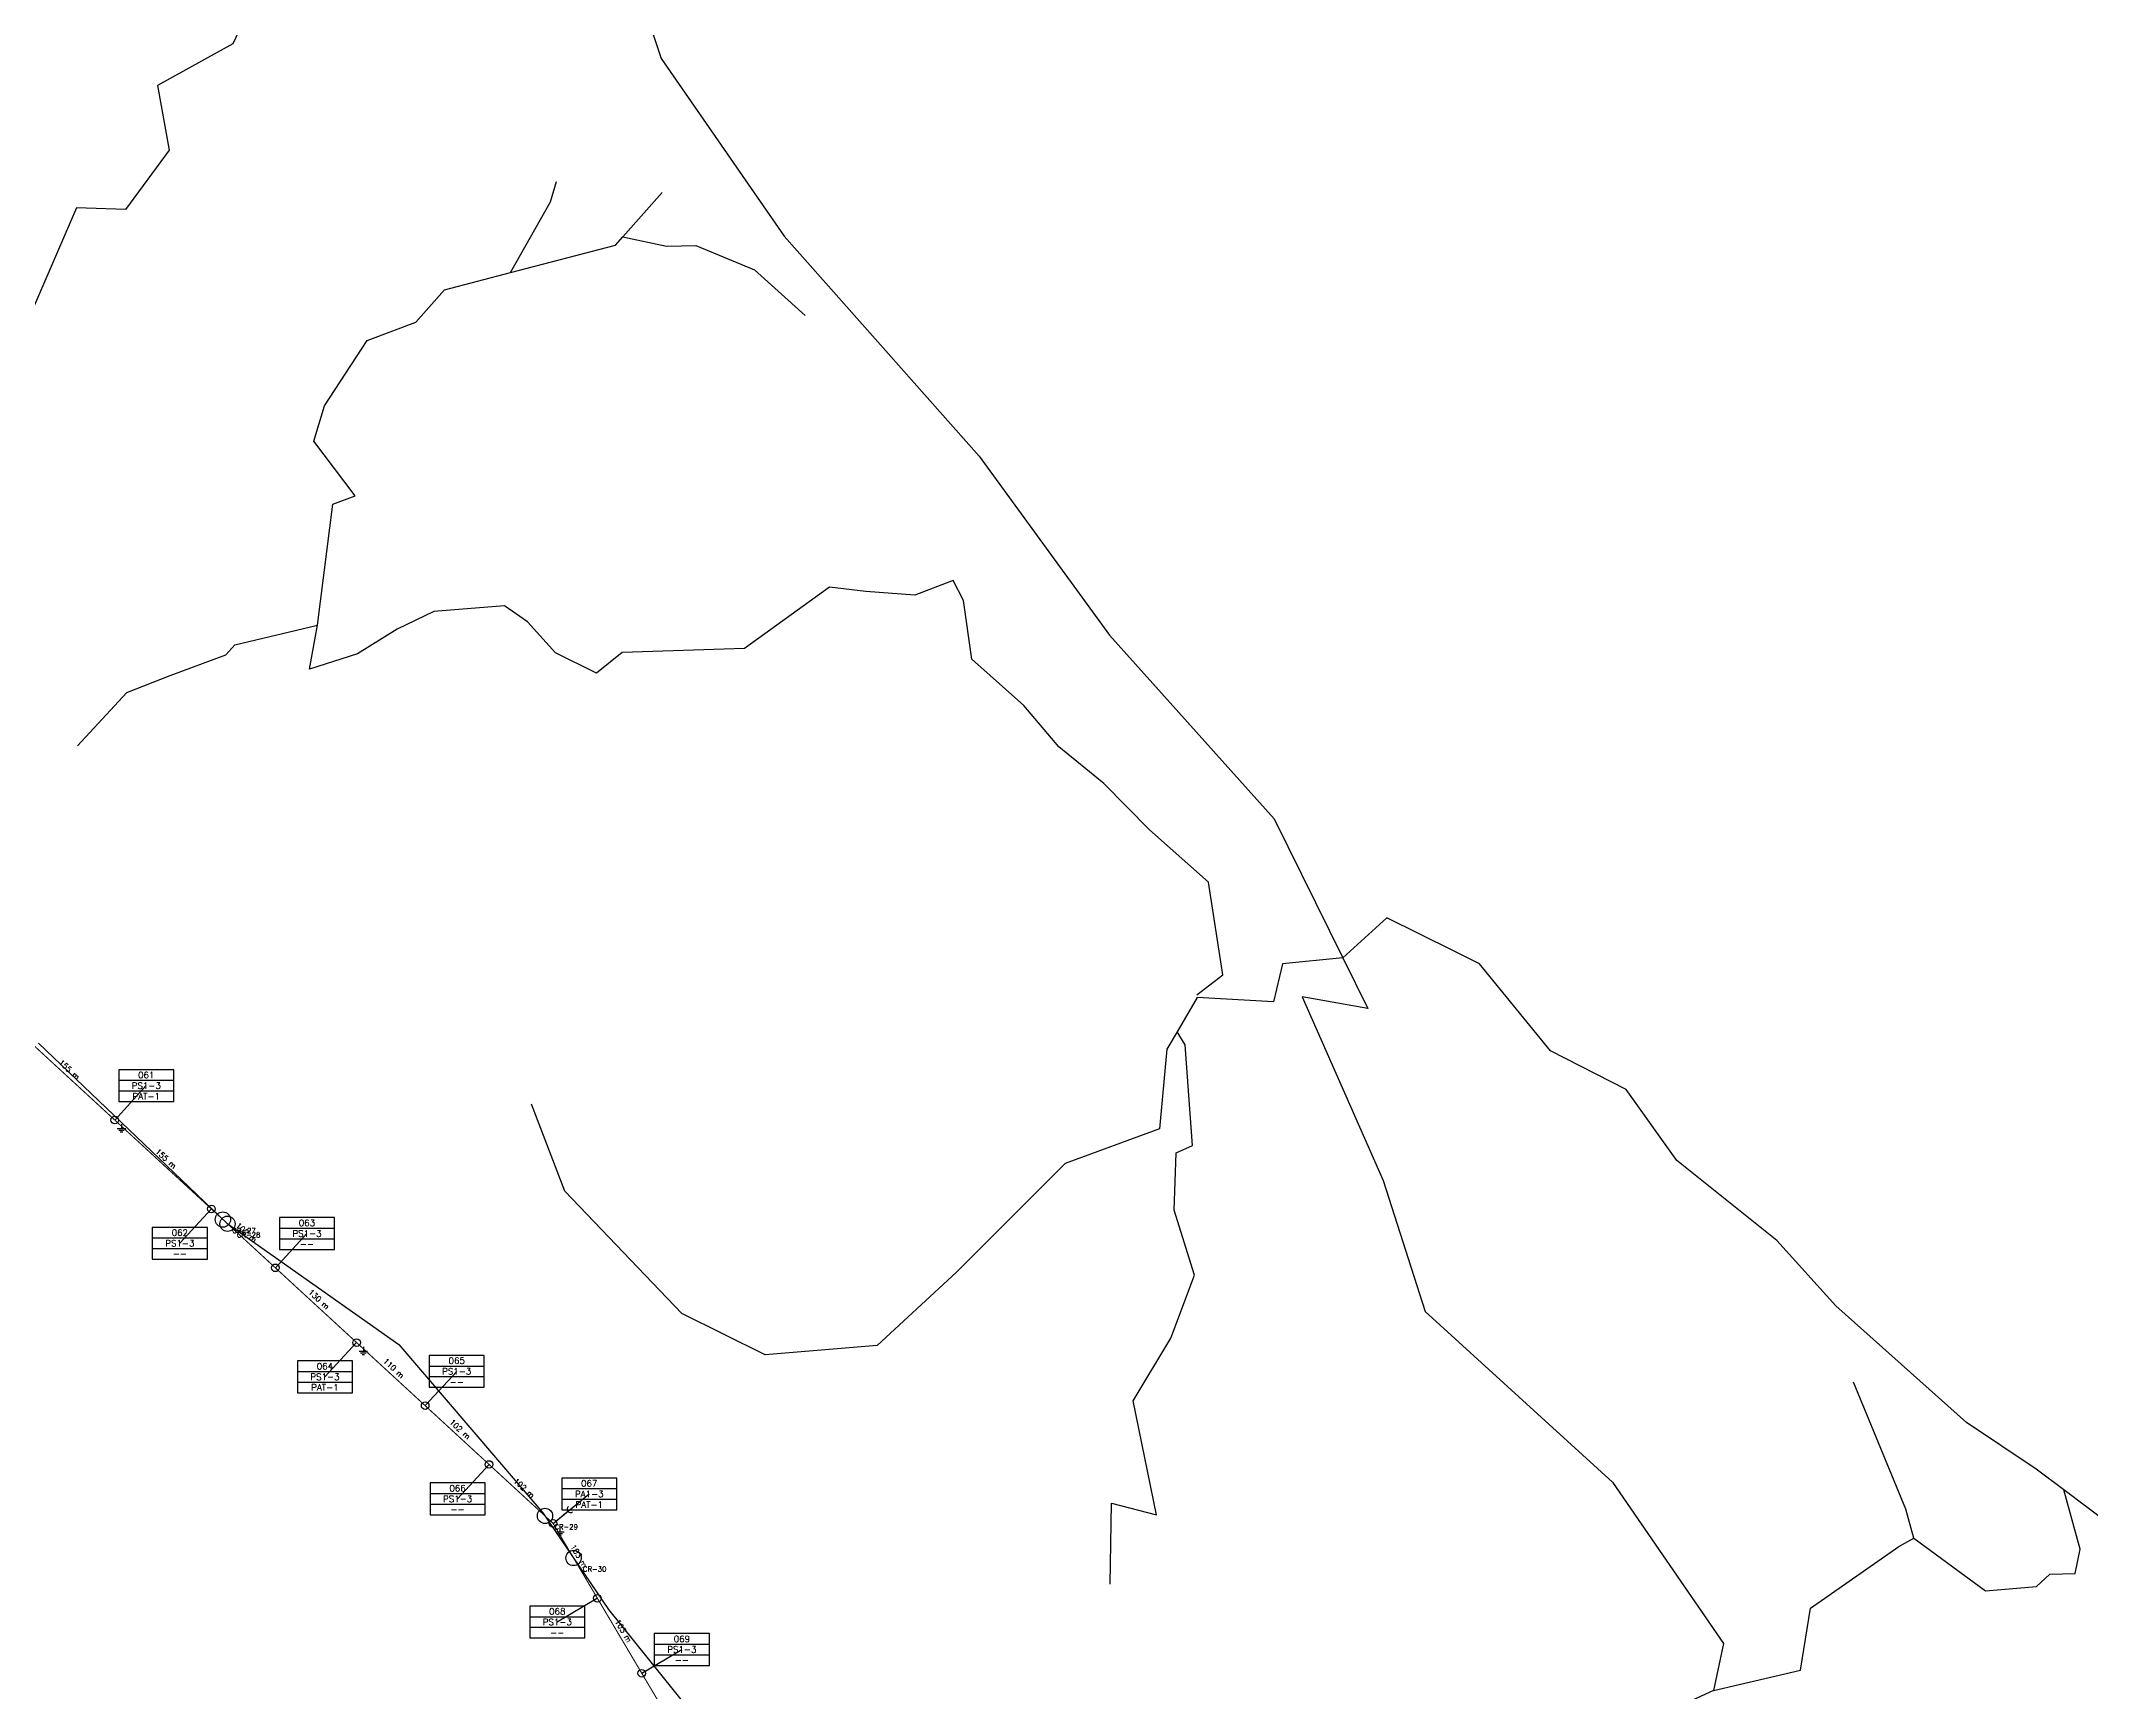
# Model space of a CAD drawing. Header units: metres. Extents: x 405922 to 419705, y 8261045 to 8275273.
# Drawn here: x 410678 to 413096, y 8264560 to 8266508 of the extents above; entities that cross this region are included whole.
import ezdxf
from ezdxf.enums import TextEntityAlignment as Align

# ---------------------------------------------------------------- set-up
doc = ezdxf.new("R2010")
doc.units = ezdxf.units.M
for name, color, linetype in [('CRUCES', 30, 'Continuous'), ('RP_CONDUCTOR', 5, 'Continuous'), ('RP_CUADROPOSTE', 5, 'Continuous'), ('RP_POSTE', 1, 'Continuous'), ('RP_PTIERRA', 2, 'Continuous'), ('RP_RETENIDA', 1, 'Continuous'), ('RP_VANO', 4, 'Continuous'), ('VIAS', 8, 'Continuous')]:
    doc.layers.add(name, color=color, linetype=linetype)
doc.styles.add('ROMANS', font='romans.shx')

# ---------------------------------------------------------------- blocks, each defined once
blk = doc.blocks.new('POSTE_LP')
blk.add_circle((0, 0), 0.9)
blk = doc.blocks.new('PAT')
for p, q in [((0, 0), (0, -1)), ((-1, -1), (1, -1)), ((-0.65, -1.4), (0.65, -1.4)), ((-0.3, -1.8), (0.3, -1.8))]:
    blk.add_line(p, q)
blk = doc.blocks.new('CUADRO_POSTE')
for p, q in [((0, 5), (13, 5)), ((0, 2.5), (13, 2.5))]:
    blk.add_line(p, q)
blk.add_lwpolyline([(0, 0), (13, 0), (13, 7.5), (0, 7.5)], close=True)
at = {"style": 'ROMANS'}
for tag, p in [('NUMERO', (6.5, 6.25)), ('ARMADO', (6.5, 3.75)), ('PAT', (6.5, 1.25))]:
    blk.add_attdef(tag, text='', height=1.5, dxfattribs=at).set_placement(p, align=Align.MIDDLE_CENTER)
blk = doc.blocks.new('RETENIDA')
blk.add_line((0, 0), (4.5, 0))
blk.add_arc((5.3, 0), 0.8, 90, 270)

msp = doc.modelspace()

# ---------------------------------------------------------------- linework, layer by layer
at = {"layer": 'CRUCES'}
for centre in [(410892.6, 8265118.2), (410898, 8265113.2), (411272.4, 8264768.8), (411306.1, 8264719.1)]:
    msp.add_circle(centre, 9, dxfattribs=at)
at = {"layer": 'RP_CONDUCTOR', "const_width": 1.25}
msp.add_lwpolyline([(408968.9, 8266600.8), (409644, 8265972.9), (409964.6, 8265611), (410575.5, 8265410), (411281.9, 8264760), (411438.8, 8264494.9), (411662.1, 8264276.4), (411986.7, 8263824.8), (412287, 8263613.7), (412490.1, 8263381.7), (412630.9, 8263264.6), (412735.7, 8263119.3), (413299.8, 8262714.7)], dxfattribs=at)
at = {"layer": 'RP_CUADROPOSTE'}
for p, q in [((410765, 8265235.6), (410802.2, 8265276.1)), ((410879.1, 8265130.7), (410841.8, 8265090.2)), ((410954.5, 8265061.3), (410991.7, 8265101.8)), ((411050.2, 8264973.2), (411012.9, 8264932.8)), ((411131.1, 8264898.8), (411168.3, 8264939.2)), ((411206.5, 8264829.4), (411169.3, 8264788.9)), ((411281.9, 8264760), (411324.6, 8264794.6)), ((411334.2, 8264671.6), (411286.9, 8264643.6)), ((411386.5, 8264583.3), (411433.8, 8264611.3))]:
    msp.add_line(p, q, dxfattribs=at)
at = {"layer": 'VIAS'}
for points in [[(411318.2, 8266762.2), (411304.2, 8266778.7), (411187.8, 8266695.8), (411133, 8266715.6), (411049.4, 8266698.7), (411013.2, 8266671.9), (411002.1, 8266671), (410982.7, 8266669.5), (410904.1, 8266504.6), (410815.6, 8266455.3), (410829.1, 8266379.1), (410777.9, 8266309.3), (410719.8, 8266311.2), (410667.8, 8266190.2), (410601.1, 8266153), (410518.8, 8266187.5), (410462.1, 8266130.7), (410426.5, 8266054.4)], [(411318.2, 8266762.2), (411409.4, 8266487.2), (411554.5, 8266277.6), (411784.3, 8266018.3), (411938.1, 8265807.2), (412132.2, 8265590.8), (412213.2, 8265426.9), (412242.7, 8265367.1), (412165.4, 8265380.9), (412260.9, 8265164.1), (412310.4, 8265009.9), (412531.2, 8264808.5), (412662.1, 8264618.5), (412650.5, 8264562.8), (412530, 8264507.5), (412536.5, 8264465.2), (412509, 8264429.8), (412529.8, 8264365.6), (412513.3, 8264335), (412501.8, 8264298.9)], [(410721, 8265676.8), (410779.1, 8265739.6), (410830.4, 8265759.6), (410896.1, 8265784.3), (410906.7, 8265795.8), (411004.3, 8265819.2), (411022.3, 8265961.9), (411048.6, 8265971.7), (410999.7, 8266036), (411012.5, 8266077.9), (411062.7, 8266154.9), (411120.1, 8266176.3), (411153.7, 8266214.6), (411231.6, 8266234.8), (411355.4, 8266267), (411364.3, 8266277), (411410.7, 8266329.3)], [(411231.6, 8266234.8), (411278.8, 8266318.3), (411286, 8266342.2)], [(411364.3, 8266277), (411415.6, 8266265.8), (411450.3, 8266266.9), (411519.4, 8266238.2), (411579.4, 8266184.1)], [(412040.9, 8265383.3), (412071.9, 8265406.9), (412054.8, 8265515.9), (411985.1, 8265577.8), (411931.6, 8265632.3), (411878.2, 8265675.8), (411837.2, 8265724.5), (411775.9, 8265779), (411765.9, 8265848), (411753.8, 8265871.8), (411708.5, 8265854.6), (411650.6, 8265858.6), (411608, 8265863.9), (411507.8, 8265791.7), (411363.3, 8265787), (411333.3, 8265762.5), (411284.6, 8265786.3), (411251.6, 8265822.9), (411224.6, 8265841.7), (411141.3, 8265835.4), (411097.9, 8265814.5), (411051.2, 8265785.3), (410994.8, 8265767.2), (411004.3, 8265819.2)], [(413199.3, 8264697.3), (413063.5, 8264799.4), (413031, 8264823.7), (412948.9, 8264879), (412794.5, 8265016.4), (412725.2, 8265093.6), (412607, 8265188), (412547.2, 8265271.6), (412458.1, 8265317), (412374.3, 8265419.9), (412343.9, 8265435), (412265.2, 8265474.1), (412213.2, 8265426.9)], [(412213.2, 8265426.9), (412142.2, 8265419.6), (412131.5, 8265374.9), (412041.5, 8265379.9), (412017.8, 8265339.4), (412005.8, 8265319), (411997.1, 8265225), (411885.7, 8265184.4), (411757.6, 8265056), (411664.3, 8264969.8), (411532.1, 8264958.6), (411433.9, 8265007.4), (411295.6, 8265151.7), (411256.5, 8265254.3)], [(411938.8, 8264688.2), (411940.3, 8264783.8), (411993.4, 8264770), (411966.1, 8264904.6), (412010.4, 8264978.4), (412038.3, 8265052.6), (412014.5, 8265129.4), (412016.6, 8265197), (412035.8, 8265205.5), (412027.4, 8265324.3), (412017.8, 8265339.4)], [(410675.1, 8265326.3), (410897.3, 8265113.8), (411100, 8264970.9), (411269.8, 8264772.5), (411347.4, 8264658.3), (411595.8, 8264349.6)], [(412650.5, 8264562.8), (412753, 8264587), (412764.9, 8264659.8), (412868.9, 8264732.7), (412886.7, 8264742.4), (412877.2, 8264776.8), (412836.5, 8264875), (412815.6, 8264926.3)], [(412886.7, 8264742.4), (412971, 8264680.6), (413031.3, 8264685.6), (413046.9, 8264700), (413076.8, 8264700.8), (413082.7, 8264729.7), (413063.5, 8264799.4)]]:
    msp.add_lwpolyline(points, dxfattribs=at)

# ---------------------------------------------------------------- block references
at = {"layer": 'RP_CUADROPOSTE', "xscale": 5, "yscale": 5}
for p, values in [((410769.7, 8265257.4), {'NUMERO': '061', 'ARMADO': 'PS1-3', 'PAT': 'PAT-1'}), ((410959.2, 8265083), {'NUMERO': '063', 'ARMADO': 'PS1-3', 'PAT': '--'}), ((410809.3, 8265071.5), {'NUMERO': '062', 'ARMADO': 'PS1-3', 'PAT': '--'}), ((410980.4, 8264914), {'NUMERO': '064', 'ARMADO': 'PS1-3', 'PAT': 'PAT-1'}), ((411135.8, 8264920.5), {'NUMERO': '065', 'ARMADO': 'PS1-3', 'PAT': '--'}), ((411136.8, 8264770.1), {'NUMERO': '066', 'ARMADO': 'PS1-3', 'PAT': '--'}), ((411292.1, 8264775.9), {'NUMERO': '067', 'ARMADO': 'PA1-3', 'PAT': 'PAT-1'}), ((411254.4, 8264624.9), {'NUMERO': '068', 'ARMADO': 'PS1-3', 'PAT': '--'}), ((411401.3, 8264592.5), {'NUMERO': '069', 'ARMADO': 'PS1-3', 'PAT': '--'})]:
    msp.add_blockref('CUADRO_POSTE', p, dxfattribs=at).add_auto_attribs(values)
at = {"layer": 'RP_POSTE', "xscale": 5, "yscale": 5}
for p in [(410765, 8265235.6), (410879.1, 8265130.7), (410954.5, 8265061.3), (411050.2, 8264973.2), (411131.1, 8264898.8), (411206.5, 8264829.4), (411281.9, 8264760), (411334.2, 8264671.6), (411386.5, 8264583.3)]:
    msp.add_blockref('POSTE_LP', p, dxfattribs=at)
at = {"layer": 'RP_PTIERRA', "xscale": 5, "yscale": 5}
for p in [(410773, 8265230.6), (411058.2, 8264968.2), (411289.9, 8264755)]:
    msp.add_blockref('PAT', p, dxfattribs=at)
at = {"layer": 'RP_RETENIDA', "xscale": 5, "yscale": 5, "rotation": 38.99141205532383}
msp.add_blockref('RETENIDA', (411281.9, 8264760), dxfattribs=at)

# ---------------------------------------------------------------- texts
at = {"layer": 'CRUCES', "style": 'ROMANS'}
for s, p in [('CR-27', (410903.6, 8265102.2)), ('CR-28', (410909, 8265097.2)), ('CR-29', (411283.4, 8264752.8)), ('CR-30', (411317.1, 8264703.1))]:
    msp.add_text(s, height=6, dxfattribs=at).set_placement(p)
at = {"layer": 'RP_VANO', "style": 'ROMANS'}
for s, rotation, p in [('155 m', -42.6181, (410708, 8265291.1)), ('155 m', -42.6208, (410822, 8265186.2)), ('102 m', -42.6159, (410916.8, 8265099)), ('130 m', -42.6215, (411002.3, 8265020.3)), ('110 m', -42.6199, (411090.6, 8264939)), ('102 m', -42.62, (411168.8, 8264867.1)), ('102 m', -42.6221, (411244.2, 8264797.7)), ('103 m', -59.374, (411308, 8264718.8)), ('103 m', -59.374, (411360.4, 8264630.5))]:
    msp.add_text(s, height=6.5, rotation=rotation, dxfattribs=at).set_placement(p, align=Align.BOTTOM_CENTER)

doc.saveas('drawing.dxf')
